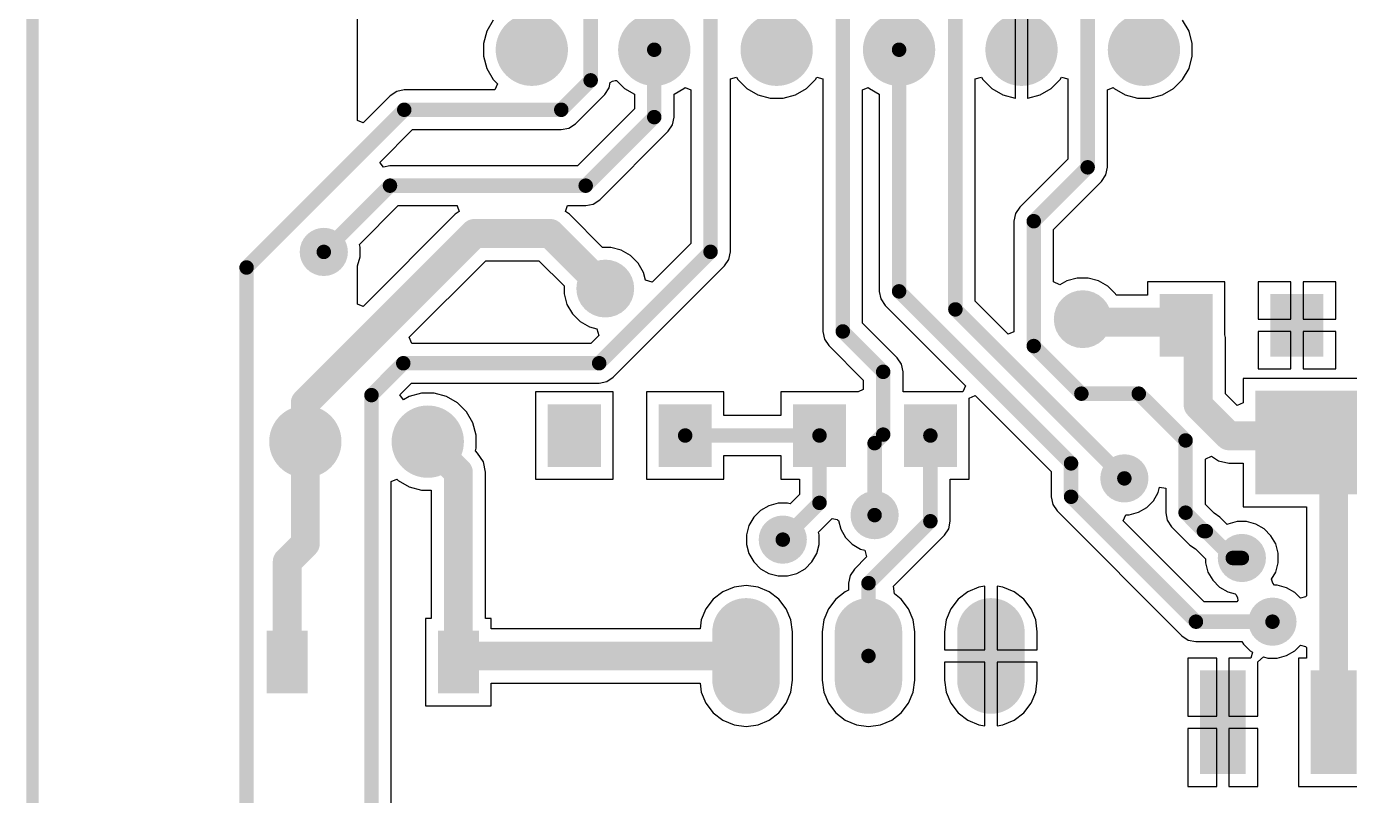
# Model space of a CAD drawing. Header units: millimetres. Extents: x 36.4 to 113.6, y 66.6 to 115.9.
# Drawn here: x 36.38 to 63.83, y 83.21 to 99.16 of the extents above; entities that cross this region are included whole.
import ezdxf

# ---------------------------------------------------------------- set-up
doc = ezdxf.new("R2010")
doc.units = ezdxf.units.MM
for name, color, linetype in [('Mechanical1', 6, 'Continuous'), ('PadHoleLayer', 156, 'Continuous'), ('TopLayer', 1, 'Continuous'), ('ViaHoleLayer', 16, 'Continuous')]:
    doc.layers.add(name, color=color, linetype=linetype)

# ---------------------------------------------------------------- blocks, each defined once
blk = doc.blocks.new('TO_92_4')
at = {"layer": 'PadHoleLayer'}
h = blk.add_hatch(color=156, dxfattribs=at)
edge = h.paths.add_edge_path()
edge.add_arc((0, 2.54), 0.35, 0, 360)
h = blk.add_hatch(color=156, dxfattribs=at)
edge = h.paths.add_edge_path()
edge.add_arc((0, 0), 0.35, 0, 360)
h = blk.add_hatch(color=156, dxfattribs=at)
edge = h.paths.add_edge_path()
edge.add_arc((0, -2.54), 0.35, 0, 360)
at = {"layer": 'TopLayer'}
h = blk.add_hatch(color=1, dxfattribs=at)
edge = h.paths.add_edge_path()
edge.add_arc((-0.5, 2.54), 0.7, 90, 270)
edge.add_line((-0.5, 1.84), (0.5, 1.84))
edge.add_arc((0.5, 2.54), 0.7, 270, 450)
edge.add_line((0.5, 3.24), (-0.5, 3.24))
h = blk.add_hatch(color=1, dxfattribs=at)
edge = h.paths.add_edge_path()
edge.add_arc((-0.5, 0), 0.7, 90, 270)
edge.add_line((-0.5, -0.7), (0.5, -0.7))
edge.add_arc((0.5, 0), 0.7, 270, 450)
edge.add_line((0.5, 0.7), (-0.5, 0.7))
h = blk.add_hatch(color=1, dxfattribs=at)
edge = h.paths.add_edge_path()
edge.add_arc((-0.5, -2.54), 0.7, 90, 270)
edge.add_line((-0.5, -3.24), (0.5, -3.24))
edge.add_arc((0.5, -2.54), 0.7, 270, 450)
edge.add_line((0.5, -1.84), (-0.5, -1.84))
blk = doc.blocks.new('SOT_223_5')
at = {"layer": 'TopLayer'}
for points in [[(-1.625, 3.975), (1.625, 3.975), (1.625, 1.825), (-1.625, 1.825)], [(-2.775, -1.825), (-1.825, -1.825), (-1.825, -3.975), (-2.775, -3.975)], [(-0.475, -1.825), (0.475, -1.825), (0.475, -3.975), (-0.475, -3.975)], [(1.825, -1.825), (2.775, -1.825), (2.775, -3.975), (1.825, -3.975)]]:
    blk.add_hatch(color=1, dxfattribs=at).paths.add_polyline_path(points)
blk = doc.blocks.new('C0805_23')
at = {"layer": 'TopLayer'}
for points in [[(-1.7, 0.65), (-0.6, 0.65), (-0.6, -0.65), (-1.7, -0.65)], [(0.6, 0.65), (1.7, 0.65), (1.7, -0.65), (0.6, -0.65)]]:
    blk.add_hatch(color=1, dxfattribs=at).paths.add_polyline_path(points)
blk = doc.blocks.new('PLS_6_28')
at = {"layer": 'PadHoleLayer'}
h = blk.add_hatch(color=156, dxfattribs=at)
edge = h.paths.add_edge_path()
edge.add_arc((-6.35, 0), 0.5, 0, 360)
h = blk.add_hatch(color=156, dxfattribs=at)
edge = h.paths.add_edge_path()
edge.add_arc((-3.81, 0), 0.5, 0, 360)
h = blk.add_hatch(color=156, dxfattribs=at)
edge = h.paths.add_edge_path()
edge.add_arc((-1.27, 0), 0.5, 0, 360)
h = blk.add_hatch(color=156, dxfattribs=at)
edge = h.paths.add_edge_path()
edge.add_arc((1.27, 0), 0.5, 0, 360)
h = blk.add_hatch(color=156, dxfattribs=at)
edge = h.paths.add_edge_path()
edge.add_arc((3.81, 0), 0.5, 0, 360)
h = blk.add_hatch(color=156, dxfattribs=at)
edge = h.paths.add_edge_path()
edge.add_arc((6.35, 0), 0.5, 0, 360)
at = {"layer": 'TopLayer'}
h = blk.add_hatch(color=1, dxfattribs=at)
edge = h.paths.add_edge_path()
edge.add_arc((-6.35, 0), 0.75, 0, 360)
h = blk.add_hatch(color=1, dxfattribs=at)
edge = h.paths.add_edge_path()
edge.add_arc((-3.81, 0), 0.75, 0, 360)
h = blk.add_hatch(color=1, dxfattribs=at)
edge = h.paths.add_edge_path()
edge.add_arc((-1.27, 0), 0.75, 0, 360)
h = blk.add_hatch(color=1, dxfattribs=at)
edge = h.paths.add_edge_path()
edge.add_arc((1.27, 0), 0.75, 0, 360)
h = blk.add_hatch(color=1, dxfattribs=at)
edge = h.paths.add_edge_path()
edge.add_arc((3.81, 0), 0.75, 0, 360)
h = blk.add_hatch(color=1, dxfattribs=at)
edge = h.paths.add_edge_path()
edge.add_arc((6.35, 0), 0.75, 0, 360)
blk = doc.blocks.new('PLS_2_31')
at = {"layer": 'PadHoleLayer'}
h = blk.add_hatch(color=156, dxfattribs=at)
edge = h.paths.add_edge_path()
edge.add_arc((-1.27, 0), 0.5, 0, 360)
h = blk.add_hatch(color=156, dxfattribs=at)
edge = h.paths.add_edge_path()
edge.add_arc((1.27, 0), 0.5, 0, 360)
at = {"layer": 'TopLayer'}
h = blk.add_hatch(color=1, dxfattribs=at)
edge = h.paths.add_edge_path()
edge.add_arc((-1.27, 0), 0.75, 0, 360)
h = blk.add_hatch(color=1, dxfattribs=at)
edge = h.paths.add_edge_path()
edge.add_arc((1.27, 0), 0.75, 0, 360)
blk = doc.blocks.new('SOD_123_38')
at = {"layer": 'TopLayer'}
for points in [[(0.425, 0.65), (0.425, -0.65), (-0.425, -0.65), (-0.425, 0.65)], [(3.975, 0.65), (3.975, -0.65), (3.125, -0.65), (3.125, 0.65)]]:
    blk.add_hatch(color=1, dxfattribs=at).paths.add_polyline_path(points)
blk = doc.blocks.new('R0805_47')
at = {"layer": 'TopLayer'}
for points in [[(-1.7, 0.65), (-0.6, 0.65), (-0.6, -0.65), (-1.7, -0.65)], [(0.6, 0.65), (1.7, 0.65), (1.7, -0.65), (0.6, -0.65)]]:
    blk.add_hatch(color=1, dxfattribs=at).paths.add_polyline_path(points)
blk = doc.blocks.new('R0805_49')
at = {"layer": 'TopLayer'}
for points in [[(-1.7, 0.65), (-0.6, 0.65), (-0.6, -0.65), (-1.7, -0.65)], [(0.6, 0.65), (1.7, 0.65), (1.7, -0.65), (0.6, -0.65)]]:
    blk.add_hatch(color=1, dxfattribs=at).paths.add_polyline_path(points)

msp = doc.modelspace()

# ---------------------------------------------------------------- hatches: boundary and pattern name
at = {"layer": 'TopLayer'}
h = msp.add_hatch(color=1, dxfattribs=at)
edge = h.paths.add_edge_path()
edge.add_arc((42.547, 94.486), 0.5, 0, 360)
h = msp.add_hatch(color=1, dxfattribs=at)
edge = h.paths.add_edge_path()
edge.add_arc((48.387, 93.726), 0.6, 0, 360)
h = msp.add_hatch(color=1, dxfattribs=at)
edge = h.paths.add_edge_path()
edge.add_arc((58.293, 93.091), 0.6, 0, 360)
h = msp.add_hatch(color=1, dxfattribs=at)
edge = h.paths.add_edge_path()
edge.add_arc((59.157, 89.789), 0.5, 0, 360)
h = msp.add_hatch(color=1, dxfattribs=at)
edge = h.paths.add_edge_path()
edge.add_arc((53.975, 89.027), 0.5, 0, 360)
h = msp.add_hatch(color=1, dxfattribs=at)
edge = h.paths.add_edge_path()
edge.add_arc((52.07, 88.519), 0.5, 0, 360)
h = msp.add_hatch(color=1, dxfattribs=at)
edge = h.paths.add_edge_path()
edge.add_arc((61.595, 88.138), 0.5, 0, 360)
h = msp.add_hatch(color=1, dxfattribs=at)
edge = h.paths.add_edge_path()
edge.add_arc((62.23, 86.817), 0.5, 0, 360)
at = {"layer": 'ViaHoleLayer'}
h = msp.add_hatch(color=16, dxfattribs=at)
edge = h.paths.add_edge_path()
edge.add_arc((42.547, 94.486), 0.2, 0, 360)
h = msp.add_hatch(color=16, dxfattribs=at)
edge = h.paths.add_edge_path()
edge.add_arc((48.387, 93.726), 0.3, 0, 360)
h = msp.add_hatch(color=16, dxfattribs=at)
edge = h.paths.add_edge_path()
edge.add_arc((58.293, 93.091), 0.3, 0, 360)
h = msp.add_hatch(color=16, dxfattribs=at)
edge = h.paths.add_edge_path()
edge.add_arc((59.157, 89.789), 0.2, 0, 360)
h = msp.add_hatch(color=16, dxfattribs=at)
edge = h.paths.add_edge_path()
edge.add_arc((53.975, 89.027), 0.2, 0, 360)
h = msp.add_hatch(color=16, dxfattribs=at)
edge = h.paths.add_edge_path()
edge.add_arc((52.07, 88.519), 0.2, 0, 360)
h = msp.add_hatch(color=16, dxfattribs=at)
edge = h.paths.add_edge_path()
edge.add_arc((61.595, 88.138), 0.2, 0, 360)
h = msp.add_hatch(color=16, dxfattribs=at)
edge = h.paths.add_edge_path()
edge.add_arc((62.23, 86.817), 0.2, 0, 360)

# ---------------------------------------------------------------- linework, layer by layer
at = {"layer": 'Mechanical1', "const_width": 0.254}
msp.add_lwpolyline([(36.505, 66.731), (36.505, 115.731)], dxfattribs=at)
at = {"layer": 'TopLayer'}
for p, q in [((43.243, 97.21), (43.243, 113.411)), ((56.896, 98.679), (56.896, 99.683)), ((57.15, 99.683), (57.15, 98.679)), ((46.06, 99.295), (45.927, 99.067)), ((60.499, 99.067), (60.366, 99.295)), ((45.927, 99.067), (45.859, 98.811)), ((60.567, 98.811), (60.499, 99.067)), ((45.859, 98.811), (45.859, 98.547)), ((56.896, 97.675), (56.896, 98.679)), ((57.15, 98.679), (57.15, 97.675)), ((60.567, 98.547), (60.567, 98.811)), ((45.859, 98.547), (45.927, 98.291)), ((45.927, 98.291), (46.06, 98.063)), ((60.366, 98.063), (60.499, 98.291)), ((60.499, 98.291), (60.567, 98.547)), ((46.06, 98.063), (46.149, 97.973)), ((48.465, 97.886), (48.488, 98.002)), ((48.488, 98.002), (48.538, 98.029)), ((48.538, 98.029), (48.59, 98.041)), ((48.59, 98.041), (48.622, 98.041)), ((48.622, 98.041), (48.787, 97.876)), ((50.983, 98.079), (51.11, 98.113)), ((50.983, 94.488), (50.983, 98.079)), ((51.11, 98.113), (51.14, 98.063)), ((51.14, 98.063), (51.327, 97.876)), ((52.559, 97.876), (52.746, 98.063)), ((52.746, 98.063), (52.776, 98.113)), ((52.776, 98.113), (52.903, 98.079)), ((52.903, 98.079), (52.903, 92.837)), ((56.063, 98.079), (56.19, 98.113)), ((56.063, 93.465), (56.063, 98.079)), ((56.19, 98.113), (56.22, 98.063)), ((56.22, 98.063), (56.407, 97.876)), ((57.639, 97.876), (57.826, 98.063)), ((57.826, 98.063), (57.856, 98.113)), ((57.856, 98.113), (57.983, 98.079)), ((57.983, 98.079), (57.983, 96.411)), ((60.179, 97.876), (60.366, 98.063)), ((43.925, 97.726), (43.361, 97.162)), ((44.059, 97.815), (43.925, 97.726)), ((44.216, 97.846), (44.059, 97.815)), ((46.096, 97.846), (44.216, 97.846)), ((46.149, 97.973), (46.096, 97.846)), ((47.766, 97.143), (48.375, 97.753)), ((48.375, 97.753), (48.465, 97.886)), ((48.787, 97.876), (48.991, 97.758)), ((48.991, 97.758), (48.991, 97.453)), ((49.815, 97.758), (50.019, 97.876)), ((49.815, 97.282), (49.815, 97.758)), ((50.019, 97.876), (50.042, 97.898)), ((50.042, 97.898), (50.159, 97.85)), ((50.159, 97.85), (50.159, 94.659)), ((51.327, 97.876), (51.555, 97.743)), ((51.555, 97.743), (51.811, 97.675)), ((52.075, 97.675), (52.331, 97.743)), ((52.331, 97.743), (52.559, 97.876)), ((53.727, 97.85), (53.844, 97.898)), ((53.727, 93.008), (53.727, 97.85)), ((53.844, 97.898), (53.867, 97.876)), ((53.867, 97.876), (54.071, 97.758)), ((54.071, 97.758), (54.071, 93.668)), ((56.407, 97.876), (56.635, 97.743)), ((56.635, 97.743), (56.891, 97.675)), ((57.155, 97.675), (57.411, 97.743)), ((57.411, 97.743), (57.639, 97.876)), ((58.807, 97.85), (58.924, 97.898)), ((58.807, 96.241), (58.807, 97.85)), ((58.924, 97.898), (58.947, 97.876)), ((58.947, 97.876), (59.175, 97.743)), ((59.175, 97.743), (59.431, 97.675)), ((59.695, 97.675), (59.951, 97.743)), ((59.951, 97.743), (60.179, 97.876)), ((48.991, 97.453), (47.81, 96.272)), ((51.811, 97.675), (52.075, 97.675)), ((56.891, 97.675), (56.896, 97.675)), ((57.15, 97.675), (57.155, 97.675)), ((59.431, 97.675), (59.695, 97.675)), ((43.361, 97.162), (43.243, 97.21)), ((49.784, 97.124), (49.815, 97.282)), ((43.715, 96.35), (44.387, 97.022)), ((44.387, 97.022), (47.474, 97.022)), ((47.474, 97.022), (47.632, 97.054)), ((47.632, 97.054), (47.766, 97.143)), ((48.272, 95.568), (49.694, 96.991)), ((49.694, 96.991), (49.784, 97.124)), ((57.983, 96.411), (56.986, 95.414)), ((43.72, 96.337), (43.715, 96.35)), ((43.789, 96.246), (43.72, 96.337)), ((43.92, 96.272), (43.789, 96.246)), ((47.81, 96.272), (43.92, 96.272)), ((58.686, 95.949), (58.775, 96.083)), ((58.775, 96.083), (58.807, 96.241)), ((57.689, 94.952), (58.686, 95.949)), ((48.138, 95.479), (48.272, 95.568)), ((43.285, 94.643), (44.09, 95.448)), ((45.275, 95.268), (43.361, 93.355)), ((44.09, 95.448), (45.314, 95.448)), ((45.353, 95.321), (45.275, 95.268)), ((45.275, 95.268), (45.275, 95.268)), ((45.314, 95.448), (45.316, 95.445)), ((45.316, 95.445), (45.353, 95.321)), ((47.565, 95.321), (47.604, 95.448)), ((47.643, 95.268), (47.565, 95.321)), ((47.604, 95.448), (47.981, 95.448)), ((48.332, 94.58), (47.643, 95.268)), ((47.981, 95.448), (48.138, 95.479)), ((56.896, 95.281), (56.865, 95.123)), ((56.986, 95.414), (56.896, 95.281)), ((56.865, 95.123), (56.865, 92.829)), ((57.689, 93.863), (57.689, 94.952)), ((43.301, 94.586), (43.285, 94.643)), ((43.301, 94.387), (43.301, 94.586)), ((48.499, 94.58), (48.332, 94.58)), ((48.717, 94.522), (48.499, 94.58)), ((48.911, 94.409), (48.717, 94.522)), ((50.159, 94.659), (49.362, 93.862)), ((50.952, 94.33), (50.983, 94.488)), ((43.243, 94.185), (43.249, 94.195)), ((43.243, 93.403), (43.243, 94.185)), ((43.249, 94.195), (43.301, 94.387)), ((44.319, 92.716), (45.908, 94.304)), ((45.908, 94.304), (47.01, 94.304)), ((47.01, 94.304), (47.533, 93.781)), ((48.551, 91.885), (50.863, 94.197)), ((49.07, 94.25), (48.911, 94.409)), ((49.183, 94.056), (49.07, 94.25)), ((50.863, 94.197), (50.952, 94.33)), ((49.224, 93.903), (49.183, 94.056)), ((49.362, 93.862), (49.224, 93.903)), ((57.963, 93.887), (57.816, 93.802)), ((58.181, 93.945), (57.963, 93.887)), ((58.405, 93.945), (58.181, 93.945)), ((58.623, 93.887), (58.405, 93.945)), ((58.817, 93.774), (58.623, 93.887)), ((47.533, 93.781), (47.533, 93.614)), ((47.533, 93.614), (47.591, 93.396)), ((54.071, 93.668), (54.102, 93.511)), ((57.816, 93.802), (57.689, 93.863)), ((58.976, 93.615), (58.817, 93.774)), ((58.99, 93.592), (58.976, 93.615)), ((61.242, 93.868), (59.634, 93.868)), ((59.634, 93.868), (59.634, 93.592)), ((61.242, 92.769), (61.242, 93.868)), ((62.611, 93.868), (61.934, 93.868)), ((61.934, 93.868), (61.934, 93.091)), ((62.611, 93.091), (62.611, 93.868)), ((63.542, 93.868), (62.865, 93.868)), ((62.865, 93.868), (62.865, 93.091)), ((63.542, 93.091), (63.542, 93.868)), ((43.361, 93.355), (43.243, 93.403)), ((47.591, 93.396), (47.704, 93.202)), ((54.102, 93.511), (54.192, 93.377)), ((54.192, 93.377), (55.86, 91.709)), ((56.748, 92.78), (56.063, 93.465)), ((59.634, 93.592), (58.99, 93.592)), ((47.704, 93.202), (47.863, 93.043)), ((61.934, 93.091), (62.611, 93.091)), ((62.865, 93.091), (63.542, 93.091)), ((47.863, 93.043), (48.057, 92.93)), ((48.057, 92.93), (48.21, 92.889)), ((48.21, 92.889), (48.251, 92.751)), ((52.903, 92.837), (52.934, 92.679)), ((54.444, 92.29), (53.727, 93.008)), ((56.865, 92.829), (56.748, 92.78)), ((62.611, 92.837), (61.934, 92.837)), ((61.934, 92.837), (61.934, 92.06)), ((62.611, 92.06), (62.611, 92.837)), ((63.542, 92.837), (62.865, 92.837)), ((62.865, 92.837), (62.865, 92.06)), ((63.542, 92.06), (63.542, 92.837)), ((44.372, 92.589), (44.319, 92.716)), ((48.089, 92.589), (44.372, 92.589)), ((48.251, 92.751), (48.089, 92.589)), ((52.934, 92.679), (53.023, 92.546)), ((53.023, 92.546), (53.741, 91.828)), ((61.253, 92.714), (61.242, 92.769)), ((61.253, 91.544), (61.253, 92.714)), ((61.253, 92.714), (61.253, 92.714)), ((54.533, 92.156), (54.444, 92.29)), ((54.565, 91.999), (54.533, 92.156)), ((54.565, 91.582), (54.565, 91.999)), ((61.934, 92.06), (62.611, 92.06)), ((62.865, 92.06), (63.542, 92.06)), ((44.124, 91.522), (44.367, 91.765)), ((44.367, 91.765), (48.26, 91.765)), ((48.26, 91.765), (48.418, 91.796)), ((48.418, 91.796), (48.551, 91.885)), ((53.741, 91.828), (53.741, 91.635)), ((55.86, 91.709), (55.807, 91.582)), ((65.379, 91.859), (61.621, 91.859)), ((61.621, 91.859), (61.621, 91.356)), ((44.202, 91.421), (44.124, 91.522)), ((44.316, 91.487), (44.202, 91.421)), ((44.572, 91.555), (44.316, 91.487)), ((44.836, 91.555), (44.572, 91.555)), ((45.092, 91.487), (44.836, 91.555)), ((45.32, 91.354), (45.092, 91.487)), ((48.549, 91.582), (46.941, 91.582)), ((46.941, 91.582), (46.941, 89.774)), ((48.549, 89.774), (48.549, 91.582)), ((50.849, 91.582), (49.241, 91.582)), ((49.241, 91.582), (49.241, 89.774)), ((50.849, 91.09), (50.849, 91.582)), ((53.636, 91.582), (52.028, 91.582)), ((52.028, 91.582), (52.028, 91.09)), ((53.741, 91.635), (53.636, 91.582)), ((55.807, 91.582), (54.565, 91.582)), ((55.936, 91.453), (56.063, 91.506)), ((55.936, 89.774), (55.936, 91.453)), ((56.063, 91.506), (57.639, 89.93)), ((61.494, 91.303), (61.253, 91.544)), ((45.507, 91.167), (45.32, 91.354)), ((45.64, 90.939), (45.507, 91.167)), ((61.621, 91.356), (61.494, 91.303)), ((45.708, 90.683), (45.64, 90.939)), ((52.028, 91.09), (50.849, 91.09)), ((45.708, 90.419), (45.708, 90.683)), ((45.693, 90.361), (45.708, 90.419)), ((45.738, 90.315), (45.693, 90.361)), ((45.861, 90.132), (45.738, 90.315)), ((45.738, 90.315), (45.738, 90.315)), ((45.904, 89.916), (45.861, 90.132)), ((50.849, 89.774), (50.849, 90.266)), ((50.849, 90.266), (52.028, 90.266)), ((52.028, 90.266), (52.028, 89.774)), ((60.839, 90.19), (60.845, 90.196)), ((60.839, 89.248), (60.839, 90.19)), ((60.845, 90.196), (60.966, 90.247)), ((60.966, 90.247), (61.11, 90.15)), ((61.11, 90.15), (61.326, 90.107)), ((61.326, 90.107), (61.326, 90.107)), ((61.326, 90.107), (61.621, 90.107)), ((61.621, 90.107), (61.621, 89.201)), ((43.948, 89.722), (44.065, 89.77)), ((44.065, 89.77), (44.088, 89.748)), ((45.904, 86.883), (45.904, 89.916)), ((46.941, 89.774), (48.549, 89.774)), ((49.241, 89.774), (50.849, 89.774)), ((52.028, 89.774), (52.42, 89.774)), ((52.42, 89.774), (52.42, 89.452)), ((55.544, 88.9), (55.544, 89.774)), ((55.544, 89.774), (55.936, 89.774)), ((57.639, 89.93), (57.639, 89.408)), ((43.948, 72.992), (43.948, 89.722)), ((44.088, 89.748), (44.316, 89.615)), ((44.316, 89.615), (44.572, 89.547)), ((44.572, 89.547), (44.774, 89.547)), ((44.774, 89.547), (44.774, 86.883)), ((59.76, 89.326), (59.859, 89.498)), ((59.859, 89.498), (59.888, 89.604)), ((59.888, 89.604), (60.015, 89.587)), ((60.015, 89.587), (60.015, 89.078)), ((51.779, 89.222), (51.607, 89.122)), ((51.971, 89.273), (51.779, 89.222)), ((52.169, 89.273), (51.971, 89.273)), ((52.226, 89.258), (52.169, 89.273)), ((52.42, 89.452), (52.226, 89.258)), ((57.639, 89.408), (57.67, 89.25)), ((57.67, 89.25), (57.76, 89.117)), ((59.62, 89.186), (59.76, 89.326)), ((61.021, 89.066), (60.839, 89.248)), ((51.467, 88.982), (51.367, 88.81)), ((51.607, 89.122), (51.467, 88.982)), ((52.809, 88.675), (53.094, 88.96)), ((53.094, 88.96), (53.199, 88.933)), ((57.76, 89.117), (60.351, 86.526)), ((59.134, 88.908), (59.186, 89.035)), ((59.186, 89.035), (59.256, 89.035)), ((59.256, 89.035), (59.448, 89.086)), ((59.448, 89.086), (59.62, 89.186)), ((60.015, 89.078), (60.046, 88.92)), ((61.139, 88.987), (61.021, 89.066)), ((61.292, 88.834), (61.139, 88.987)), ((61.621, 89.201), (62.935, 89.201)), ((62.935, 89.201), (62.935, 87.35)), ((51.367, 88.81), (51.316, 88.618)), ((52.824, 88.618), (52.809, 88.675)), ((53.199, 88.933), (53.203, 88.932)), ((53.203, 88.932), (53.224, 88.916)), ((53.224, 88.916), (53.272, 88.736)), ((53.272, 88.736), (53.372, 88.564)), ((55.423, 88.609), (55.513, 88.742)), ((55.513, 88.742), (55.544, 88.9)), ((60.812, 87.229), (59.134, 88.908)), ((60.046, 88.92), (60.135, 88.787)), ((60.135, 88.787), (60.517, 88.405)), ((61.304, 88.841), (61.292, 88.834)), ((61.496, 88.892), (61.304, 88.841)), ((61.694, 88.892), (61.496, 88.892)), ((61.886, 88.841), (61.694, 88.892)), ((62.058, 88.741), (61.886, 88.841)), ((62.198, 88.601), (62.058, 88.741)), ((51.316, 88.618), (51.316, 88.42)), ((51.316, 88.42), (51.367, 88.228)), ((52.773, 88.228), (52.824, 88.42)), ((52.824, 88.42), (52.824, 88.618)), ((53.372, 88.564), (53.512, 88.424)), ((53.512, 88.424), (53.684, 88.324)), ((54.366, 87.551), (55.423, 88.609)), ((60.517, 88.405), (60.635, 88.326)), ((62.298, 88.429), (62.198, 88.601)), ((62.349, 88.237), (62.298, 88.429)), ((51.367, 88.228), (51.467, 88.056)), ((52.673, 88.056), (52.773, 88.228)), ((53.809, 88.159), (53.557, 87.907)), ((53.684, 88.324), (53.771, 88.301)), ((53.771, 88.301), (53.809, 88.159)), ((60.635, 88.326), (60.841, 88.12)), ((60.841, 88.12), (60.841, 88.039)), ((62.349, 88.039), (62.349, 88.237)), ((51.467, 88.056), (51.607, 87.916)), ((51.607, 87.916), (51.779, 87.816)), ((52.361, 87.816), (52.533, 87.916)), ((52.533, 87.916), (52.673, 88.056)), ((53.557, 87.907), (53.467, 87.774)), ((60.841, 88.039), (60.892, 87.847)), ((60.892, 87.847), (60.992, 87.675)), ((62.212, 87.698), (62.298, 87.847)), ((62.298, 87.847), (62.349, 88.039)), ((51.308, 87.568), (51.059, 87.535)), ((51.557, 87.535), (51.308, 87.568)), ((51.779, 87.816), (51.971, 87.765)), ((51.971, 87.765), (52.169, 87.765)), ((52.169, 87.765), (52.361, 87.816)), ((53.467, 87.774), (53.436, 87.616)), ((53.436, 87.616), (53.436, 87.468)), ((60.992, 87.675), (61.132, 87.535)), ((62.239, 87.619), (62.212, 87.698)), ((62.274, 87.571), (62.239, 87.619)), ((62.329, 87.571), (62.274, 87.571)), ((62.521, 87.52), (62.329, 87.571)), ((50.827, 87.439), (50.628, 87.286)), ((51.059, 87.535), (50.827, 87.439)), ((51.789, 87.439), (51.557, 87.535)), ((51.988, 87.286), (51.789, 87.439)), ((53.367, 87.439), (53.168, 87.286)), ((53.436, 87.468), (53.367, 87.439)), ((54.388, 87.394), (54.366, 87.551)), ((54.528, 87.286), (54.388, 87.394)), ((55.907, 87.439), (55.708, 87.286)), ((56.139, 87.535), (55.907, 87.439)), ((56.261, 87.552), (56.139, 87.535)), ((56.261, 86.233), (56.261, 87.552)), ((56.637, 87.535), (56.515, 87.552)), ((56.515, 87.552), (56.515, 86.233)), ((56.869, 87.439), (56.637, 87.535)), ((57.068, 87.286), (56.869, 87.439)), ((61.132, 87.535), (61.304, 87.435)), ((61.304, 87.435), (61.453, 87.395)), ((61.453, 87.395), (61.474, 87.377)), ((61.474, 87.377), (61.506, 87.309)), ((61.506, 87.309), (61.514, 87.257)), ((62.693, 87.421), (62.521, 87.52)), ((62.808, 87.305), (62.693, 87.421)), ((62.913, 87.335), (62.808, 87.305)), ((62.935, 87.35), (62.913, 87.335)), ((50.475, 87.087), (50.379, 86.855)), ((50.628, 87.286), (50.475, 87.087)), ((52.141, 87.087), (51.988, 87.286)), ((52.237, 86.855), (52.141, 87.087)), ((53.015, 87.087), (52.919, 86.855)), ((53.168, 87.286), (53.015, 87.087)), ((54.681, 87.087), (54.528, 87.286)), ((54.777, 86.855), (54.681, 87.087)), ((55.555, 87.087), (55.459, 86.855)), ((55.708, 87.286), (55.555, 87.087)), ((57.221, 87.087), (57.068, 87.286)), ((57.317, 86.855), (57.221, 87.087)), ((61.489, 87.229), (60.812, 87.229)), ((61.514, 87.257), (61.489, 87.229)), ((44.774, 86.883), (44.66, 86.883)), ((44.66, 86.883), (44.66, 85.075)), ((46.018, 86.883), (45.904, 86.883)), ((46.018, 86.671), (46.018, 86.883)), ((50.379, 86.855), (50.354, 86.671)), ((52.27, 86.606), (52.237, 86.855)), ((52.919, 86.855), (52.886, 86.606)), ((54.81, 86.606), (54.777, 86.855)), ((55.459, 86.855), (55.426, 86.606)), ((57.35, 86.606), (57.317, 86.855)), ((50.354, 86.671), (46.018, 86.671)), ((52.27, 85.606), (52.27, 86.606)), ((52.886, 86.606), (52.886, 85.606)), ((54.81, 85.606), (54.81, 86.606)), ((55.426, 86.606), (55.426, 86.233)), ((57.35, 86.233), (57.35, 86.606)), ((60.351, 86.526), (60.484, 86.437)), ((55.426, 86.233), (56.261, 86.233)), ((56.515, 86.233), (57.35, 86.233)), ((60.484, 86.437), (60.642, 86.405)), ((60.642, 86.405), (61.597, 86.405)), ((61.597, 86.405), (61.627, 86.354)), ((61.627, 86.354), (61.767, 86.214)), ((61.767, 86.214), (61.815, 86.186)), ((62.521, 86.115), (62.693, 86.214)), ((62.693, 86.214), (62.808, 86.329)), ((62.808, 86.329), (62.913, 86.3)), ((62.913, 86.3), (62.935, 86.284)), ((62.935, 86.284), (62.935, 86.059)), ((56.261, 85.979), (55.426, 85.979)), ((55.426, 85.979), (55.426, 85.606)), ((56.261, 84.66), (56.261, 85.979)), ((57.35, 85.979), (56.515, 85.979)), ((56.515, 85.979), (56.515, 84.66)), ((57.35, 85.606), (57.35, 85.979)), ((61.073, 86.059), (60.471, 86.059)), ((60.471, 86.059), (60.471, 84.857)), ((61.073, 84.857), (61.073, 86.059)), ((61.781, 86.059), (61.327, 86.059)), ((61.327, 86.059), (61.327, 84.857)), ((61.815, 86.186), (61.781, 86.059)), ((61.929, 85.986), (62.045, 86.086)), ((61.929, 84.857), (61.929, 85.986)), ((62.045, 86.086), (62.131, 86.063)), ((62.131, 86.063), (62.329, 86.063)), ((62.329, 86.063), (62.521, 86.115)), ((62.935, 86.059), (62.771, 86.059)), ((62.771, 86.059), (62.771, 83.401)), ((46.018, 85.075), (46.018, 85.541)), ((46.018, 85.541), (50.354, 85.541)), ((50.354, 85.541), (50.379, 85.357)), ((52.237, 85.357), (52.27, 85.606)), ((52.886, 85.606), (52.919, 85.357)), ((54.777, 85.357), (54.81, 85.606)), ((55.426, 85.606), (55.459, 85.357)), ((57.317, 85.357), (57.35, 85.606)), ((50.379, 85.357), (50.475, 85.125)), ((50.475, 85.125), (50.628, 84.926)), ((51.988, 84.926), (52.141, 85.125)), ((52.141, 85.125), (52.237, 85.357)), ((52.919, 85.357), (53.015, 85.125)), ((53.015, 85.125), (53.168, 84.926)), ((54.528, 84.926), (54.681, 85.125)), ((54.681, 85.125), (54.777, 85.357)), ((55.459, 85.357), (55.555, 85.125)), ((55.555, 85.125), (55.708, 84.926)), ((57.068, 84.926), (57.221, 85.125)), ((57.221, 85.125), (57.317, 85.357)), ((44.66, 85.075), (46.018, 85.075)), ((50.628, 84.926), (50.827, 84.773)), ((51.789, 84.773), (51.988, 84.926)), ((53.168, 84.926), (53.367, 84.773)), ((54.329, 84.773), (54.528, 84.926)), ((55.708, 84.926), (55.907, 84.773)), ((56.869, 84.773), (57.068, 84.926)), ((60.471, 84.857), (61.073, 84.857)), ((61.327, 84.857), (61.929, 84.857)), ((50.827, 84.773), (51.059, 84.677)), ((51.059, 84.677), (51.308, 84.644)), ((51.308, 84.644), (51.557, 84.677)), ((51.557, 84.677), (51.789, 84.773)), ((53.367, 84.773), (53.599, 84.677)), ((53.599, 84.677), (53.848, 84.644)), ((53.848, 84.644), (54.097, 84.677)), ((54.097, 84.677), (54.329, 84.773)), ((55.907, 84.773), (56.139, 84.677)), ((56.139, 84.677), (56.261, 84.66)), ((56.515, 84.66), (56.637, 84.677)), ((56.637, 84.677), (56.869, 84.773)), ((61.073, 84.603), (60.471, 84.603)), ((60.471, 84.603), (60.471, 83.401)), ((61.073, 83.401), (61.073, 84.603)), ((61.929, 84.603), (61.327, 84.603)), ((61.327, 84.603), (61.327, 83.401)), ((61.929, 83.401), (61.929, 84.603)), ((60.471, 83.401), (61.073, 83.401)), ((61.327, 83.401), (61.929, 83.401)), ((62.771, 83.401), (64.229, 83.401))]:
    msp.add_line(p, q, dxfattribs=at)
for points, const_width in [([(48.084, 98.044), (48.084, 112.357)], 0.3), ([(58.395, 96.241), (58.395, 112.37)], 0.3), ([(55.651, 93.294), (55.651, 102.616)], 0.3), ([(46.863, 98.679), (46.863, 102.108)], 0.6), ([(53.315, 92.837), (53.315, 100.94)], 0.3), ([(59.563, 98.679), (59.563, 100.711)], 0.8), ([(50.571, 94.488), (50.571, 100.736)], 0.3), ([(49.403, 97.282), (49.403, 98.679)], 0.3), ([(54.483, 93.668), (54.483, 98.679)], 0.3), ([(47.474, 97.434), (48.084, 98.044)], 0.3), ([(40.945, 94.163), (44.216, 97.434)], 0.3), ([(44.216, 97.434), (47.474, 97.434)], 0.3), ([(47.981, 95.86), (49.403, 97.282)], 0.3), ([(57.277, 95.123), (58.395, 96.241)], 0.3), ([(42.547, 94.486), (43.92, 95.86)], 0.3), ([(43.92, 95.86), (47.981, 95.86)], 0.3), ([(57.277, 92.534), (57.277, 95.123)], 0.3), ([(42.164, 91.359), (45.674, 94.869)], 0.6), ([(45.674, 94.869), (47.244, 94.869)], 0.6), ([(47.244, 94.869), (48.387, 93.726)], 0.6), ([(48.26, 92.177), (50.571, 94.488)], 0.3), ([(40.945, 74.193), (40.945, 94.163)], 0.3), ([(54.483, 93.668), (58.051, 90.1)], 0.3), ([(55.651, 93.294), (59.157, 89.789)], 0.3), ([(58.293, 93.091), (58.356, 93.028)], 0.6), ([(58.356, 93.028), (60.374, 93.028)], 0.6), ([(60.374, 93.028), (60.688, 92.714)], 0.6), ([(53.315, 92.837), (54.153, 91.999)], 0.3), ([(60.688, 91.31), (60.688, 92.714)], 0.6), ([(57.277, 92.534), (58.265, 91.546)], 0.3), ([(43.536, 91.516), (44.196, 92.177)], 0.3), ([(44.196, 92.177), (48.26, 92.177)], 0.3), ([(54.153, 90.697), (54.153, 91.999)], 0.3), ([(58.265, 91.546), (59.456, 91.546)], 0.3), ([(59.456, 91.546), (60.427, 90.576)], 0.3), ([(42.164, 90.551), (42.164, 91.359)], 0.6), ([(43.536, 72.822), (43.536, 91.516)], 0.3), ([(60.688, 91.31), (61.326, 90.672)], 0.6), ([(61.326, 90.672), (63.358, 90.672)], 0.6), ([(63.358, 90.672), (63.5, 90.53)], 0.6), ([(42.164, 88.437), (42.164, 90.551)], 0.6), ([(44.704, 90.551), (45.339, 89.916)], 0.6), ([(50.045, 90.678), (52.832, 90.678)], 0.3), ([(52.832, 89.281), (52.832, 90.678)], 0.3), ([(53.975, 90.519), (54.153, 90.697)], 0.3), ([(53.975, 89.027), (53.975, 90.519)], 0.3), ([(55.132, 88.9), (55.132, 90.678)], 0.3), ([(60.427, 89.078), (60.427, 90.576)], 0.3), ([(63.5, 84.73), (63.5, 90.53)], 0.6), ([(45.339, 86.106), (45.339, 89.916)], 0.6), ([(58.051, 89.408), (58.051, 90.1)], 0.3), ([(58.051, 89.408), (60.642, 86.817)], 0.3), ([(52.07, 88.519), (52.832, 89.281)], 0.3), ([(60.427, 89.078), (60.808, 88.696)], 0.3), ([(53.848, 87.616), (55.132, 88.9)], 0.3), ([(41.789, 88.062), (42.164, 88.437)], 0.6), ([(60.808, 88.696), (60.847, 88.696)], 0.3), ([(60.847, 88.696), (61.406, 88.138)], 0.3), ([(41.789, 85.979), (41.789, 88.062)], 0.6), ([(61.406, 88.138), (61.595, 88.138)], 0.3), ([(53.848, 86.106), (53.848, 87.616)], 0.3), ([(60.642, 86.817), (62.23, 86.817)], 0.3), ([(45.339, 86.106), (51.308, 86.106)], 0.6), ([(45.339, 85.979), (45.339, 86.106)], 0.6)]:
    msp.add_lwpolyline(points, dxfattribs=dict(at, const_width=const_width))
for points, const_width in [([(46.713, 98.679, 1), (47.013, 98.679, 1)], 0.3), ([(49.328, 98.679, 1), (49.478, 98.679, 1)], 0.15), ([(54.408, 98.679, 1), (54.558, 98.679, 1)], 0.15), ([(59.363, 98.679, 1), (59.763, 98.679, 1)], 0.4), ([(48.009, 98.044, 1), (48.159, 98.044, 1)], 0.15), ([(48.009, 98.044, 1), (48.159, 98.044, 1)], 0.15), ([(44.141, 97.434, 1), (44.291, 97.434, 1)], 0.15), ([(44.141, 97.434, 1), (44.291, 97.434, 1)], 0.15), ([(47.399, 97.434, 1), (47.549, 97.434, 1)], 0.15), ([(47.399, 97.434, 1), (47.549, 97.434, 1)], 0.15), ([(49.328, 97.282, 1), (49.478, 97.282, 1)], 0.15), ([(49.328, 97.282, 1), (49.478, 97.282, 1)], 0.15), ([(58.32, 96.241, 1), (58.47, 96.241, 1)], 0.15), ([(58.32, 96.241, 1), (58.47, 96.241, 1)], 0.15), ([(43.845, 95.86, 1), (43.995, 95.86, 1)], 0.15), ([(43.845, 95.86, 1), (43.995, 95.86, 1)], 0.15), ([(47.906, 95.86, 1), (48.056, 95.86, 1)], 0.15), ([(47.906, 95.86, 1), (48.056, 95.86, 1)], 0.15), ([(57.202, 95.123, 1), (57.352, 95.123, 1)], 0.15), ([(57.202, 95.123, 1), (57.352, 95.123, 1)], 0.15), ([(45.524, 94.869, 1), (45.824, 94.869, 1)], 0.3), ([(45.524, 94.869, 1), (45.824, 94.869, 1)], 0.3), ([(47.094, 94.869, 1), (47.394, 94.869, 1)], 0.3), ([(47.094, 94.869, 1), (47.394, 94.869, 1)], 0.3), ([(42.472, 94.486, 1), (42.622, 94.486, 1)], 0.15), ([(50.496, 94.488, 1), (50.646, 94.488, 1)], 0.15), ([(50.496, 94.488, 1), (50.646, 94.488, 1)], 0.15), ([(40.87, 94.163, 1), (41.02, 94.163, 1)], 0.15), ([(40.87, 94.163, 1), (41.02, 94.163, 1)], 0.15), ([(48.237, 93.726, 1), (48.537, 93.726, 1)], 0.3), ([(54.408, 93.668, 1), (54.558, 93.668, 1)], 0.15), ([(54.408, 93.668, 1), (54.558, 93.668, 1)], 0.15), ([(55.576, 93.294, 1), (55.726, 93.294, 1)], 0.15), ([(55.576, 93.294, 1), (55.726, 93.294, 1)], 0.15), ([(58.143, 93.091, 1), (58.443, 93.091, 1)], 0.3), ([(58.207, 93.028, 1), (58.506, 93.028, 1)], 0.3), ([(58.207, 93.028, 1), (58.506, 93.028, 1)], 0.3), ([(60.224, 93.028, 1), (60.524, 93.028, 1)], 0.3), ([(60.224, 93.028, 1), (60.524, 93.028, 1)], 0.3), ([(53.24, 92.837, 1), (53.39, 92.837, 1)], 0.15), ([(53.24, 92.837, 1), (53.39, 92.837, 1)], 0.15), ([(60.538, 92.714, 1), (60.838, 92.714, 1)], 0.3), ([(60.538, 92.714, 1), (60.838, 92.714, 1)], 0.3), ([(57.202, 92.534, 1), (57.352, 92.534, 1)], 0.15), ([(57.202, 92.534, 1), (57.352, 92.534, 1)], 0.15), ([(44.121, 92.177, 1), (44.271, 92.177, 1)], 0.15), ([(44.121, 92.177, 1), (44.271, 92.177, 1)], 0.15), ([(48.185, 92.177, 1), (48.335, 92.177, 1)], 0.15), ([(48.185, 92.177, 1), (48.335, 92.177, 1)], 0.15), ([(54.078, 91.999, 1), (54.228, 91.999, 1)], 0.15), ([(54.078, 91.999, 1), (54.228, 91.999, 1)], 0.15), ([(58.19, 91.546, 1), (58.34, 91.546, 1)], 0.15), ([(58.19, 91.546, 1), (58.34, 91.546, 1)], 0.15), ([(59.381, 91.546, 1), (59.531, 91.546, 1)], 0.15), ([(59.381, 91.546, 1), (59.531, 91.546, 1)], 0.15), ([(42.014, 91.359, 1), (42.314, 91.359, 1)], 0.3), ([(42.014, 91.359, 1), (42.314, 91.359, 1)], 0.3), ([(43.461, 91.516, 1), (43.611, 91.516, 1)], 0.15), ([(43.461, 91.516, 1), (43.611, 91.516, 1)], 0.15), ([(60.538, 91.31, 1), (60.838, 91.31, 1)], 0.3), ([(60.538, 91.31, 1), (60.838, 91.31, 1)], 0.3), ([(61.176, 90.672, 1), (61.476, 90.672, 1)], 0.3), ([(61.176, 90.672, 1), (61.476, 90.672, 1)], 0.3), ([(63.208, 90.672, 1), (63.508, 90.672, 1)], 0.3), ([(63.208, 90.672, 1), (63.508, 90.672, 1)], 0.3), ([(42.014, 90.551, 1), (42.314, 90.551, 1)], 0.3), ([(42.014, 90.551, 1), (42.314, 90.551, 1)], 0.3), ([(44.554, 90.551, 1), (44.854, 90.551, 1)], 0.3), ([(49.97, 90.678, 1), (50.12, 90.678, 1)], 0.15), ([(52.757, 90.678, 1), (52.907, 90.678, 1)], 0.15), ([(52.757, 90.678, 1), (52.907, 90.678, 1)], 0.15), ([(53.9, 90.519, 1), (54.05, 90.519, 1)], 0.15), ([(53.9, 90.519, 1), (54.05, 90.519, 1)], 0.15), ([(54.078, 90.697, 1), (54.228, 90.697, 1)], 0.15), ([(54.078, 90.697, 1), (54.228, 90.697, 1)], 0.15), ([(55.057, 90.678, 1), (55.207, 90.678, 1)], 0.15), ([(60.352, 90.576, 1), (60.502, 90.576, 1)], 0.15), ([(60.352, 90.576, 1), (60.502, 90.576, 1)], 0.15), ([(63.35, 90.53, 1), (63.65, 90.53, 1)], 0.3), ([(63.35, 90.53, 1), (63.65, 90.53, 1)], 0.3), ([(45.189, 89.916, 1), (45.489, 89.916, 1)], 0.3), ([(45.189, 89.916, 1), (45.489, 89.916, 1)], 0.3), ([(57.976, 90.1, 1), (58.126, 90.1, 1)], 0.15), ([(57.976, 90.1, 1), (58.126, 90.1, 1)], 0.15), ([(59.082, 89.789, 1), (59.232, 89.789, 1)], 0.15), ([(57.976, 89.408, 1), (58.126, 89.408, 1)], 0.15), ([(57.976, 89.408, 1), (58.126, 89.408, 1)], 0.15), ([(52.757, 89.281, 1), (52.907, 89.281, 1)], 0.15), ([(52.757, 89.281, 1), (52.907, 89.281, 1)], 0.15), ([(60.352, 89.078, 1), (60.502, 89.078, 1)], 0.15), ([(60.352, 89.078, 1), (60.502, 89.078, 1)], 0.15), ([(53.9, 89.027, 1), (54.05, 89.027, 1)], 0.15), ([(55.057, 88.9, 1), (55.207, 88.9, 1)], 0.15), ([(55.057, 88.9, 1), (55.207, 88.9, 1)], 0.15), ([(42.014, 88.437, 1), (42.314, 88.437, 1)], 0.3), ([(42.014, 88.437, 1), (42.314, 88.437, 1)], 0.3), ([(51.995, 88.519, 1), (52.145, 88.519, 1)], 0.15), ([(60.733, 88.696, 1), (60.883, 88.696, 1)], 0.15), ([(60.733, 88.696, 1), (60.883, 88.696, 1)], 0.15), ([(60.772, 88.696, 1), (60.922, 88.696, 1)], 0.15), ([(60.772, 88.696, 1), (60.922, 88.696, 1)], 0.15), ([(41.639, 88.062, 1), (41.939, 88.062, 1)], 0.3), ([(41.639, 88.062, 1), (41.939, 88.062, 1)], 0.3), ([(61.331, 88.138, 1), (61.481, 88.138, 1)], 0.15), ([(61.331, 88.138, 1), (61.481, 88.138, 1)], 0.15), ([(61.52, 88.138, 1), (61.67, 88.138, 1)], 0.15), ([(53.773, 87.616, 1), (53.923, 87.616, 1)], 0.15), ([(53.773, 87.616, 1), (53.923, 87.616, 1)], 0.15), ([(60.567, 86.817, 1), (60.717, 86.817, 1)], 0.15), ([(60.567, 86.817, 1), (60.717, 86.817, 1)], 0.15), ([(62.155, 86.817, 1), (62.305, 86.817, 1)], 0.15), ([(41.639, 85.979, 1), (41.939, 85.979, 1)], 0.3), ([(45.189, 86.106, 1), (45.489, 86.106, 1)], 0.3), ([(45.189, 86.106, 1), (45.489, 86.106, 1)], 0.3), ([(45.189, 86.106, 1), (45.489, 86.106, 1)], 0.3), ([(45.189, 85.979, 1), (45.489, 85.979, 1)], 0.3), ([(51.158, 86.106, 1), (51.458, 86.106, 1)], 0.3), ([(53.773, 86.106, 1), (53.923, 86.106, 1)], 0.15), ([(63.35, 84.73, 1), (63.65, 84.73, 1)], 0.3)]:
    msp.add_lwpolyline(points, format="xyb", close=True, dxfattribs=dict(at, const_width=const_width))

# ---------------------------------------------------------------- block references
for name, p, rotation in [('PLS_6_28', (53.213, 98.679), 180), ('C0805_23', (61.588, 92.964), 180), ('R0805_49', (53.982, 90.678), 180), ('TO_92_4', (53.848, 86.106), 270), ('SOD_123_38', (45.339, 85.979), 180)]:
    msp.add_blockref(name, p, dxfattribs=dict(rotation=rotation))
for name, p in [('SOT_223_5', (63.5, 87.63)), ('PLS_2_31', (43.434, 90.551)), ('R0805_47', (48.895, 90.678))]:
    msp.add_blockref(name, p)

doc.saveas('drawing.dxf')
